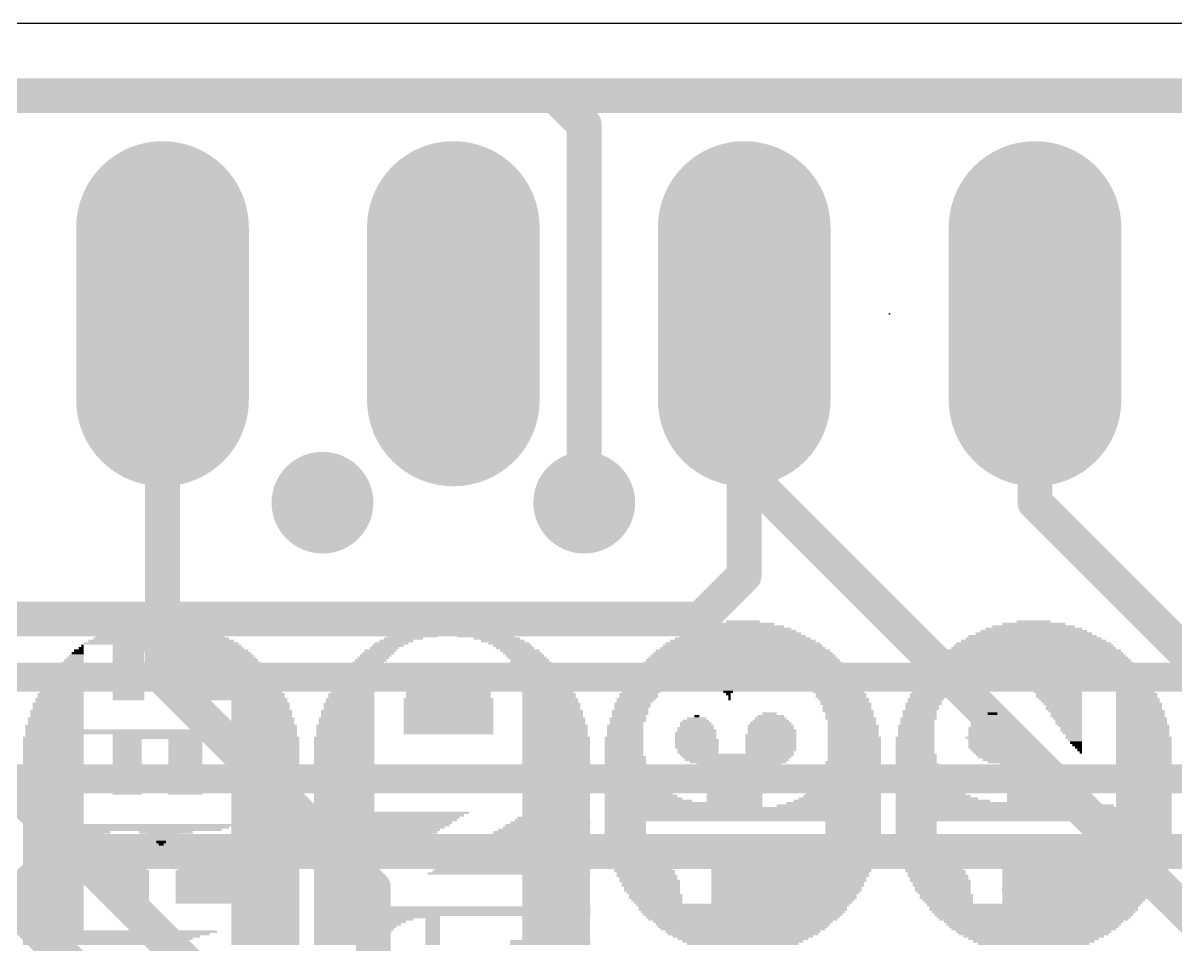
# Model space of a CAD drawing. Extents: x -3.4 to 68.6, y -0.2 to 53.3.
# Drawn here: x 22.66 to 32.73, y 45.28 to 53.34 of the extents above; entities that cross this region are included whole.
import ezdxf

# ---------------------------------------------------------------- set-up
doc = ezdxf.new("R2010")
doc.units = 0
for name, color, linetype in [('1', 12, 'CONTINUOUS'), ('16', 132, 'CONTINUOUS'), ('17', 110, 'CONTINUOUS'), ('18', 3, 'CONTINUOUS'), ('20', 53, 'CONTINUOUS'), ('200', 4, 'CONTINUOUS'), ('23', 53, 'CONTINUOUS'), ('51', 253, 'CONTINUOUS')]:
    doc.layers.add(name, color=color, linetype=linetype)

# ---------------------------------------------------------------- blocks, each defined once
blk = doc.blocks.new('RECT')
blk.add_solid([(-0.5, -0.5), (0.5, -0.5), (-0.5, 0.5), (0.5, 0.5)])
blk = doc.blocks.new('LONGP100')
at = {"const_width": 1}
blk.add_lwpolyline([(-0.5, 0), (0.5, 0)], dxfattribs=at)
at = {"const_width": 0.5}
for points in [[(-0.5, 0.25, 1), (-0.5, -0.25)], [(0.5, -0.25, 1), (0.5, 0.25)]]:
    blk.add_lwpolyline(points, format="xyb", dxfattribs=at)
blk = doc.blocks.new('ROUNDV')
at = {"const_width": 0.5}
blk.add_lwpolyline([(0, -0.25, 1), (0, 0.25, 1), (0, -0.25)], format="xyb", dxfattribs=at)

msp = doc.modelspace()

# ---------------------------------------------------------------- linework, layer by layer
at = {"layer": '1', "const_width": 0.3048}
for points in [[(0.635, 52.705), (67.945, 52.705)], [(27.305, 52.705), (17.78, 52.705)], [(27.559, 52.451), (27.305, 52.705)], [(27.559, 49.149), (27.559, 52.451)], [(23.876, 50.8), (23.876, 47.625)], [(28.956, 50.8), (28.956, 49.425)], [(31.496, 50.8), (31.496, 49.149)], [(23.495, 44.704), (18.796, 49.403)], [(28.956, 49.425), (32.915, 45.466)], [(34.544, 46.101), (31.496, 49.149)], [(21.336, 47.879), (24.13, 45.085)], [(23.876, 47.625), (25.7175, 45.7835)], [(25.7175, 45.7835), (25.7175, 44.45)]]:
    msp.add_lwpolyline(points, dxfattribs=at)
at = {"layer": '1', "const_width": 0.1524}
for points in [[(27.3589, 52.7589, 1), (27.2511, 52.6511)], [(27.305, 52.6288, 1), (27.305, 52.7812)], [(27.6352, 52.451, 1), (27.4828, 52.451)], [(27.5051, 52.3971, 1), (27.6129, 52.5049)], [(23.9522, 50.8, 1), (23.7998, 50.8)], [(29.0322, 50.8, 1), (28.8798, 50.8)], [(31.5722, 50.8, 1), (31.4198, 50.8)], [(29.0099, 49.4789, 1), (28.9021, 49.3711)], [(28.8798, 49.425, 1), (29.0322, 49.425)], [(31.5499, 49.2029, 1), (31.4421, 49.0951)], [(27.4828, 49.149, 1), (27.6352, 49.149)], [(31.4198, 49.149, 1), (31.5722, 49.149)], [(23.9299, 47.6789, 1), (23.8221, 47.5711)], [(23.7998, 47.625, 1), (23.9522, 47.625)], [(25.7937, 45.7835, 1), (25.6413, 45.7835)], [(25.6636, 45.7296, 1), (25.7714, 45.8374)]]:
    msp.add_lwpolyline(points, format="xyb", dxfattribs=at)
at = {"layer": '16'}
for points, const_width in [([(0.635, 52.705), (67.691, 52.705)], 0.3048), ([(28.956, 48.514), (28.956, 50.8)], 0.3048), ([(28.575, 48.133), (28.956, 48.514)], 0.3048), ([(19.939, 48.133), (28.575, 48.133)], 0.3048), ([(62.611, 47.625), (20.574, 47.625)], 0.254), ([(20.828, 46.736), (60.96, 46.736)], 0.254), ([(22.987, 46.101), (22.479, 45.593)], 0.3048), ([(59.944, 46.101), (22.987, 46.101)], 0.3048)]:
    msp.add_lwpolyline(points, dxfattribs=dict(at, const_width=const_width))
at = {"layer": '16', "const_width": 0.1524}
for points in [[(29.0322, 50.8, 1), (28.8798, 50.8)], [(29.0099, 48.4601, 1), (28.9021, 48.5679)], [(28.8798, 48.514, 1), (29.0322, 48.514)], [(28.5211, 48.1869, 1), (28.6289, 48.0791)], [(28.575, 48.0568, 1), (28.575, 48.2092)], [(22.987, 46.1772, 1), (22.987, 46.0248)], [(23.0409, 46.0471, 1), (22.9331, 46.1549)]]:
    msp.add_lwpolyline(points, format="xyb", dxfattribs=at)
at = {"layer": '20'}
msp.add_line((1, 53.34), (64.516, 53.34), dxfattribs=at)
at = {"layer": '23'}
msp.add_point((30.226, 50.8), dxfattribs=at)

# ---------------------------------------------------------------- block references
at = {"layer": '17', "xscale": 1.508, "yscale": 1.508, "rotation": 90}
for p in [(23.876, 50.8), (23.876, 50.8), (26.416, 50.8), (26.416, 50.8), (28.956, 50.8), (28.956, 50.8), (31.496, 50.8), (31.496, 50.8)]:
    msp.add_blockref('LONGP100', p, dxfattribs=at)
at = {"layer": '18', "xscale": 0.889, "yscale": 0.889}
for p in [(25.273, 49.149), (25.273, 49.149), (27.559, 49.149), (27.559, 49.149)]:
    msp.add_blockref('ROUNDV', p, dxfattribs=at)
at = {"layer": '200', "yscale": 0.0212}
for p, xscale in [((23.8645, 48.0252), 0.9313), ((23.8645, 48.0464), 0.8466), ((23.8645, 48.0676), 0.7196), ((23.8645, 48.0887), 0.5503), ((23.8645, 48.1099), 0.2963), ((26.4044, 48.0252), 0.9313), ((26.4044, 48.0464), 0.8466), ((26.4044, 48.0676), 0.7196), ((26.4044, 48.0887), 0.5503), ((26.4044, 48.1099), 0.2963), ((28.9443, 48.0252), 0.9313), ((28.9443, 48.0464), 0.8466), ((28.9443, 48.0676), 0.7196), ((28.9443, 48.0887), 0.5503), ((28.9443, 48.1099), 0.2963), ((31.4842, 48.0252), 0.9313), ((31.4842, 48.0464), 0.8466), ((31.4842, 48.0676), 0.7196), ((31.4842, 48.0887), 0.5503), ((31.4842, 48.1099), 0.2963), ((23.8645, 47.9194), 1.3546), ((23.8645, 47.9406), 1.27), ((23.8645, 47.9617), 1.1853), ((23.8539, 47.9829), 1.1218), ((23.8645, 48.0041), 1.016), ((25.8752, 47.9194), 0.2963), ((25.9175, 47.9406), 0.2963), ((25.981, 47.9617), 0.3387), ((26.0551, 47.9829), 0.4445), ((26.4044, 48.0041), 1.016), ((26.7007, 47.9829), 0.508), ((26.7959, 47.9617), 0.4022), ((26.8488, 47.9406), 0.381), ((26.9018, 47.9194), 0.3598), ((28.9443, 47.9194), 1.3546), ((28.9443, 47.9406), 1.2699), ((28.9443, 47.9617), 1.1853), ((28.9443, 47.9829), 1.1006), ((28.9443, 48.0041), 1.016), ((31.4842, 47.9194), 1.3546), ((31.4842, 47.9406), 1.27), ((31.4842, 47.9617), 1.1853), ((31.4736, 47.9829), 1.1218), ((31.4842, 48.0041), 1.016), ((23.1342, 47.8348), 0.1058), ((23.1448, 47.8559), 0.0847), ((23.166, 47.8771), 0.0423), ((23.1766, 47.8983), 0.0212), ((24.002, 47.8983), 1.1218), ((24.0126, 47.8771), 1.143), ((23.5787, 47.8348), 0.2752), ((24.0338, 47.8559), 1.1853), ((24.2984, 47.8348), 0.6985), ((25.7588, 47.8348), 0.2752), ((25.78, 47.8559), 0.2752), ((25.8117, 47.8771), 0.254), ((25.8435, 47.8983), 0.2752), ((26.9335, 47.8983), 0.3387), ((26.9547, 47.8771), 0.3387), ((26.997, 47.8559), 0.3387), ((27.0182, 47.8348), 0.3387), ((28.9443, 47.8348), 1.5663), ((28.9443, 47.8559), 1.5239), ((28.9443, 47.8771), 1.4393), ((28.9443, 47.8983), 1.3969), ((31.4842, 47.8348), 1.5663), ((31.4842, 47.8559), 1.5239), ((31.4842, 47.8771), 1.4393), ((31.4842, 47.8983), 1.3969), ((23.0813, 47.7289), 0.2117), ((23.0919, 47.7501), 0.1905), ((23.1025, 47.7713), 0.1693), ((23.1131, 47.7924), 0.1482), ((23.1237, 47.8136), 0.127), ((23.5787, 47.8136), 0.2752), ((23.5787, 47.7924), 0.2752), ((23.5787, 47.7713), 0.2752), ((23.5787, 47.7501), 0.2752), ((23.5787, 47.7289), 0.2752), ((24.3089, 47.8136), 0.7196), ((24.3195, 47.7924), 0.7408), ((24.3301, 47.7713), 0.762), ((24.3407, 47.7501), 0.7831), ((24.3513, 47.7289), 0.8043), ((25.6636, 47.7289), 0.2963), ((25.6741, 47.7501), 0.2752), ((25.6953, 47.7713), 0.2752), ((25.7165, 47.7924), 0.2752), ((25.7376, 47.8136), 0.2752), ((27.0393, 47.8136), 0.3387), ((27.0605, 47.7924), 0.3387), ((27.0817, 47.7713), 0.3387), ((27.0922, 47.7501), 0.3598), ((27.1134, 47.7289), 0.3598), ((28.9443, 47.7289), 1.7779), ((28.9443, 47.7501), 1.7356), ((28.9443, 47.7713), 1.6933), ((28.9443, 47.7924), 1.6509), ((28.9443, 47.8136), 1.6086), ((31.4842, 47.7289), 1.7779), ((31.4842, 47.7501), 1.7356), ((31.4842, 47.7713), 1.6933), ((31.4842, 47.7924), 1.6509), ((31.4842, 47.8136), 1.6086), ((23.039, 47.6443), 0.2963), ((23.039, 47.6231), 0.2963), ((23.0496, 47.6654), 0.2752), ((23.0602, 47.6866), 0.254), ((23.0707, 47.7078), 0.2328), ((23.5787, 47.7078), 0.2752), ((23.5787, 47.6866), 0.2752), ((23.5787, 47.6654), 0.2752), ((23.5787, 47.6443), 0.2752), ((23.5787, 47.6231), 0.2752), ((24.3619, 47.7078), 0.8255), ((24.3724, 47.6866), 0.8466), ((24.383, 47.6654), 0.8678), ((24.3936, 47.6443), 0.889), ((24.3936, 47.6231), 0.889), ((25.6001, 47.6443), 0.3387), ((25.5895, 47.6231), 0.3175), ((25.6106, 47.6654), 0.3175), ((25.6318, 47.6866), 0.3175), ((25.6424, 47.7078), 0.2963), ((26.3726, 47.6231), 0.4868), ((26.3832, 47.6443), 0.4233), ((26.3832, 47.6654), 0.2963), ((27.1346, 47.7078), 0.3598), ((27.1452, 47.6866), 0.381), ((27.1663, 47.6654), 0.381), ((27.1769, 47.6443), 0.4022), ((27.1875, 47.6231), 0.381), ((28.5104, 47.6443), 1.0795), ((28.4786, 47.6231), 1.016), ((28.9443, 47.6654), 1.9049), ((28.9443, 47.6866), 1.8626), ((28.9443, 47.7078), 1.8203), ((29.6216, 47.6443), 0.5926), ((29.6533, 47.6231), 0.5291), ((30.7963, 47.6443), 0.5715), ((30.7328, 47.6231), 0.4445), ((31.4842, 47.6654), 1.9049), ((31.4842, 47.6866), 1.8626), ((31.4842, 47.7078), 1.8203), ((31.5159, 47.6443), 0.7831), ((31.59, 47.6231), 0.635), ((32.3308, 47.6443), 0.254), ((32.3308, 47.6231), 0.254), ((22.9967, 47.5173), 0.381), ((23.0072, 47.5384), 0.3598), ((23.0178, 47.5808), 0.3387), ((23.0178, 47.5596), 0.3387), ((23.0284, 47.6019), 0.3175), ((23.5787, 47.6019), 0.2752), ((23.5787, 47.5808), 0.2752), ((23.5787, 47.5596), 0.2752), ((23.5787, 47.5384), 0.2752), ((23.5787, 47.5173), 0.2752), ((24.4042, 47.6019), 0.9101), ((24.4148, 47.5808), 0.9313), ((24.4148, 47.5596), 0.9313), ((24.4254, 47.5384), 0.9525), ((24.4359, 47.5173), 0.9736), ((25.5366, 47.5173), 0.381), ((25.5471, 47.5384), 0.3598), ((25.5577, 47.5596), 0.3387), ((25.5683, 47.5808), 0.3598), ((25.5789, 47.6019), 0.3387), ((26.3726, 47.5173), 0.6985), ((26.3726, 47.5596), 0.6561), ((26.3832, 47.5384), 0.6773), ((26.3726, 47.5808), 0.6138), ((26.3726, 47.6019), 0.5715), ((27.1981, 47.6019), 0.4022), ((27.2087, 47.5808), 0.4233), ((27.2087, 47.5596), 0.4233), ((27.2298, 47.5384), 0.4233), ((27.2404, 47.5173), 0.4445), ((28.0765, 47.5173), 0.381), ((28.0976, 47.5384), 0.381), ((28.1505, 47.5808), 0.4445), ((28.1188, 47.5596), 0.381), ((28.2035, 47.6019), 0.508), ((28.7643, 47.6019), 0.4021), ((28.7855, 47.5808), 0.2752), ((28.8067, 47.5596), 0.1905), ((28.8067, 47.5384), 0.1482), ((28.8173, 47.5173), 0.127), ((29.6851, 47.6019), 0.508), ((29.7062, 47.5808), 0.508), ((29.7274, 47.5596), 0.4657), ((29.7486, 47.5384), 0.4657), ((29.7697, 47.5173), 0.4657), ((30.5952, 47.5173), 0.3387), ((30.6164, 47.5384), 0.3387), ((30.6587, 47.5808), 0.381), ((30.6481, 47.5596), 0.3598), ((30.6904, 47.6019), 0.4022), ((31.6217, 47.6019), 0.5715), ((31.6323, 47.5808), 0.5503), ((31.6535, 47.5596), 0.508), ((31.6641, 47.5384), 0.4868), ((31.6852, 47.5173), 0.4445), ((32.3625, 47.5384), 0.3175), ((32.3731, 47.5173), 0.3387), ((32.3414, 47.6019), 0.2752), ((32.352, 47.5808), 0.2963), ((32.352, 47.5596), 0.2963), ((22.9755, 47.4326), 0.4233), ((22.9861, 47.4749), 0.4022), ((22.9861, 47.4538), 0.4022), ((22.9967, 47.4961), 0.381), ((23.5787, 47.4961), 0.2752), ((23.5787, 47.4749), 0.2752), ((23.5787, 47.4538), 0.2752), ((23.5787, 47.4326), 0.2752), ((24.4359, 47.4961), 0.9736), ((24.4465, 47.4749), 0.9948), ((24.4465, 47.4538), 0.9948), ((24.4571, 47.4326), 1.016), ((25.5154, 47.4326), 0.4233), ((25.526, 47.4749), 0.4022), ((25.526, 47.4538), 0.4022), ((25.5366, 47.4961), 0.381), ((26.3726, 47.4326), 0.7831), ((26.3726, 47.4961), 0.7408), ((26.3726, 47.4749), 0.7408), ((26.3726, 47.4538), 0.7408), ((27.2404, 47.4961), 0.4445), ((27.251, 47.4749), 0.4656), ((27.251, 47.4538), 0.4656), ((27.2616, 47.4326), 0.4868), ((28.013, 47.4326), 0.3387), ((28.0341, 47.4749), 0.3387), ((28.0341, 47.4538), 0.3387), ((28.0553, 47.4961), 0.3387), ((28.8173, 47.4961), 0.0847), ((28.8173, 47.4749), 0.0423), ((28.8278, 47.4538), 0.0212), ((28.8278, 47.4326), 0.0212), ((29.7803, 47.4961), 0.4445), ((29.8015, 47.4749), 0.4445), ((29.8015, 47.4538), 0.4445), ((29.8226, 47.4326), 0.4445), ((30.5423, 47.4326), 0.3175), ((30.5634, 47.4749), 0.3175), ((30.5634, 47.4538), 0.3175), ((30.5846, 47.4961), 0.3175), ((31.6958, 47.4961), 0.4233), ((31.7064, 47.4749), 0.4021), ((31.7064, 47.4538), 0.4021), ((31.717, 47.4326), 0.381), ((32.3731, 47.4961), 0.3387), ((32.3837, 47.4749), 0.3598), ((32.3837, 47.4538), 0.3598), ((32.3943, 47.4326), 0.381), ((22.9543, 47.3268), 0.4656), ((22.9649, 47.3903), 0.4445), ((22.9649, 47.3691), 0.4445), ((22.9649, 47.3479), 0.4445), ((22.9755, 47.4114), 0.4233), ((24.7428, 47.3268), 0.5291), ((24.7217, 47.4114), 0.4868), ((24.7323, 47.3903), 0.508), ((24.7323, 47.3691), 0.508), ((24.7323, 47.3479), 0.508), ((25.4942, 47.3268), 0.4657), ((25.5048, 47.3903), 0.4445), ((25.5048, 47.3691), 0.4445), ((25.5048, 47.3479), 0.4445), ((25.5154, 47.4114), 0.4233), ((26.3726, 47.4114), 0.7831), ((26.3726, 47.3903), 0.7831), ((26.3726, 47.3691), 0.7831), ((26.3726, 47.3479), 0.7831), ((26.3726, 47.3268), 0.7831), ((27.2827, 47.3268), 0.5291), ((27.2616, 47.4114), 0.4868), ((27.2722, 47.3903), 0.508), ((27.2722, 47.3691), 0.508), ((27.2722, 47.3479), 0.508), ((27.96, 47.3268), 0.3175), ((27.9812, 47.3903), 0.3175), ((27.9812, 47.3691), 0.3175), ((27.9706, 47.3479), 0.2963), ((28.0024, 47.4114), 0.3175), ((29.8332, 47.4114), 0.4233), ((29.8438, 47.3903), 0.4445), ((29.8544, 47.3691), 0.4233), ((29.8544, 47.3479), 0.4233), ((29.865, 47.3268), 0.4445), ((30.4894, 47.3268), 0.2963), ((30.5211, 47.3903), 0.3175), ((30.5105, 47.3691), 0.2963), ((30.5105, 47.3479), 0.2963), ((30.5317, 47.4114), 0.2963), ((31.7276, 47.4114), 0.3598), ((31.7381, 47.3903), 0.3387), ((31.7487, 47.3691), 0.3175), ((31.7487, 47.3479), 0.3175), ((31.7593, 47.3268), 0.2963), ((32.3943, 47.4114), 0.381), ((32.4049, 47.3903), 0.4022), ((32.4049, 47.3691), 0.4022), ((32.4049, 47.3479), 0.4022), ((32.4155, 47.3268), 0.4233), ((22.9437, 47.2633), 0.4868), ((22.9437, 47.2421), 0.4868), ((22.9437, 47.2209), 0.4868), ((22.9543, 47.3056), 0.4656), ((22.9543, 47.2844), 0.4656), ((24.7428, 47.3056), 0.5291), ((24.7428, 47.2844), 0.5291), ((24.7534, 47.2633), 0.5503), ((24.7534, 47.2421), 0.5503), ((24.7534, 47.2209), 0.5503), ((25.4836, 47.2633), 0.4868), ((25.4836, 47.2421), 0.4868), ((25.4836, 47.2209), 0.4868), ((25.4942, 47.3056), 0.4657), ((25.4942, 47.2844), 0.4657), ((26.3726, 47.3056), 0.7831), ((26.3726, 47.2844), 0.7831), ((26.3726, 47.2633), 0.7831), ((26.3726, 47.2421), 0.7831), ((26.3726, 47.2209), 0.7831), ((27.2827, 47.3056), 0.5291), ((27.2827, 47.2844), 0.5291), ((27.2933, 47.2633), 0.5503), ((27.2933, 47.2421), 0.5503), ((27.2933, 47.2209), 0.5503), ((27.9389, 47.2633), 0.3175), ((27.9389, 47.2421), 0.3175), ((27.9283, 47.2209), 0.2963), ((27.96, 47.3056), 0.3175), ((27.9495, 47.2844), 0.2963), ((28.5315, 47.2209), 0.2752), ((28.5315, 47.2421), 0.2328), ((28.5421, 47.2633), 0.1693), ((28.5421, 47.2844), 0.0423), ((29.1877, 47.2209), 0.3598), ((29.1877, 47.2421), 0.3175), ((29.1877, 47.2633), 0.2752), ((29.1877, 47.2844), 0.2328), ((29.1771, 47.3056), 0.127), ((29.8756, 47.3056), 0.4233), ((29.8756, 47.2844), 0.4233), ((29.8861, 47.2633), 0.4445), ((29.8967, 47.2421), 0.4233), ((29.8967, 47.2209), 0.4233), ((30.4788, 47.2633), 0.3175), ((30.4682, 47.2421), 0.2963), ((30.4682, 47.2209), 0.2963), ((30.4894, 47.3056), 0.2963), ((30.4894, 47.2844), 0.2963), ((31.1243, 47.2209), 0.381), ((31.1243, 47.2421), 0.3387), ((31.1243, 47.2633), 0.2963), ((31.1243, 47.2844), 0.2117), ((31.1243, 47.3056), 0.0847), ((31.7699, 47.3056), 0.2752), ((31.7699, 47.2844), 0.2752), ((31.7805, 47.2633), 0.254), ((31.7911, 47.2421), 0.2328), ((31.7911, 47.2209), 0.2328), ((32.426, 47.2633), 0.4445), ((32.426, 47.2421), 0.4445), ((32.426, 47.2209), 0.4445), ((32.4155, 47.3056), 0.4233), ((32.4155, 47.2844), 0.4233), ((23.4517, 47.1363), 1.5451), ((22.9332, 47.1998), 0.508), ((22.9332, 47.1786), 0.508), ((23.8645, 47.1574), 2.3706), ((22.9332, 47.1151), 0.508), ((23.8327, 47.1151), 0.7831), ((24.764, 47.1998), 0.5715), ((24.764, 47.1786), 0.5715), ((24.764, 47.1363), 0.5715), ((24.764, 47.1151), 0.5715), ((25.4731, 47.1998), 0.508), ((25.4731, 47.1786), 0.508), ((25.4731, 47.1574), 0.508), ((25.4731, 47.1363), 0.508), ((25.4731, 47.1151), 0.508), ((26.3726, 47.1998), 0.7831), ((26.3726, 47.1786), 0.7831), ((26.3726, 47.1574), 0.7831), ((26.3726, 47.1363), 0.7831), ((27.3039, 47.1998), 0.5715), ((27.3039, 47.1786), 0.5715), ((27.3039, 47.1574), 0.5715), ((27.3039, 47.1363), 0.5715), ((27.3039, 47.1151), 0.5715), ((27.9177, 47.1998), 0.3175), ((27.9177, 47.1786), 0.3175), ((27.9177, 47.1574), 0.3175), ((27.9177, 47.1363), 0.3175), ((27.9177, 47.1151), 0.3175), ((28.5315, 47.1363), 0.3598), ((28.5315, 47.1151), 0.3598), ((28.5315, 47.1786), 0.3175), ((28.5421, 47.1574), 0.3387), ((28.5421, 47.1998), 0.2963), ((29.1877, 47.1151), 0.4445), ((29.1877, 47.1998), 0.4022), ((29.1877, 47.1786), 0.4022), ((29.1983, 47.1574), 0.4233), ((29.1983, 47.1363), 0.4233), ((29.9073, 47.1998), 0.4445), ((29.9073, 47.1786), 0.4445), ((29.9073, 47.1574), 0.4445), ((29.9073, 47.1363), 0.4445), ((29.9073, 47.1151), 0.4445), ((30.4576, 47.1998), 0.3175), ((30.4576, 47.1786), 0.3175), ((30.4576, 47.1574), 0.3175), ((30.4576, 47.1363), 0.3175), ((30.4576, 47.1151), 0.3175), ((31.1349, 47.1786), 0.4445), ((31.1455, 47.1574), 0.4656), ((31.1561, 47.1363), 0.4868), ((31.1561, 47.1151), 0.4868), ((31.1349, 47.1998), 0.4021), ((31.8016, 47.1998), 0.2117), ((31.8122, 47.1786), 0.1905), ((31.8122, 47.1574), 0.1905), ((31.8228, 47.1363), 0.1693), ((31.8334, 47.1151), 0.1482), ((32.4366, 47.1998), 0.4656), ((32.4366, 47.1786), 0.4656), ((32.4366, 47.1574), 0.4656), ((32.4366, 47.1363), 0.4656), ((32.4366, 47.1151), 0.4656), ((22.9226, 47.0939), 0.5291), ((22.9226, 47.0728), 0.5291), ((22.9226, 47.0516), 0.5291), ((22.9226, 47.0305), 0.5291), ((23.5681, 47.0728), 0.254), ((23.5681, 47.0516), 0.254), ((23.5681, 47.0305), 0.254), ((23.8327, 47.0939), 0.7831), ((24.0761, 47.0728), 0.2963), ((24.0761, 47.0516), 0.2963), ((24.0761, 47.0305), 0.2963), ((24.7746, 47.0939), 0.5926), ((24.7746, 47.0728), 0.5926), ((24.7746, 47.0516), 0.5926), ((24.7746, 47.0305), 0.5926), ((25.4625, 47.0939), 0.5291), ((25.4625, 47.0728), 0.5291), ((25.4625, 47.0516), 0.5291), ((25.4625, 47.0305), 0.5291), ((27.3145, 47.0939), 0.5926), ((27.3145, 47.0728), 0.5926), ((27.3145, 47.0516), 0.5926), ((27.3145, 47.0305), 0.5926), ((27.9071, 47.0939), 0.3387), ((27.9071, 47.0728), 0.3387), ((27.9071, 47.0516), 0.3387), ((27.9071, 47.0305), 0.3387), ((28.5315, 47.0939), 0.3598), ((28.5421, 47.0728), 0.381), ((28.5421, 47.0516), 0.381), ((28.5421, 47.0305), 0.381), ((29.1877, 47.0939), 0.4445), ((29.1877, 47.0728), 0.4445), ((29.1877, 47.0516), 0.4445), ((29.1877, 47.0305), 0.4445), ((29.9179, 47.0939), 0.4656), ((29.9179, 47.0728), 0.4656), ((29.9179, 47.0516), 0.4656), ((29.9179, 47.0305), 0.4656), ((30.447, 47.0939), 0.3387), ((30.447, 47.0728), 0.3387), ((30.447, 47.0516), 0.3387), ((30.447, 47.0305), 0.3387), ((31.1561, 47.0939), 0.5291), ((31.1878, 47.0305), 0.5503), ((31.1773, 47.0728), 0.5291), ((31.1773, 47.0516), 0.5291), ((31.8334, 47.0939), 0.1482), ((31.844, 47.0728), 0.127), ((31.8546, 47.0516), 0.1058), ((31.8651, 47.0305), 0.0847), ((32.4472, 47.0939), 0.4868), ((32.4472, 47.0728), 0.4868), ((32.4472, 47.0516), 0.4868), ((32.4472, 47.0305), 0.4868), ((22.9226, 47.0093), 0.5291), ((22.9226, 46.9881), 0.5291), ((22.9226, 46.967), 0.5291), ((22.9226, 46.9458), 0.5291), ((22.9226, 46.9246), 0.5291), ((23.5681, 47.0093), 0.254), ((23.5681, 46.9881), 0.254), ((23.5681, 46.967), 0.254), ((23.5681, 46.9458), 0.254), ((23.5681, 46.9246), 0.254), ((24.0761, 47.0093), 0.2963), ((24.0761, 46.9881), 0.2963), ((24.0761, 46.967), 0.2963), ((24.0761, 46.9458), 0.2963), ((24.0761, 46.9246), 0.2963), ((24.7746, 47.0093), 0.5926), ((24.7746, 46.9881), 0.5926), ((24.7746, 46.967), 0.5926), ((24.7746, 46.9458), 0.5926), ((24.7746, 46.9246), 0.5926), ((25.4625, 47.0093), 0.5291), ((25.4625, 46.9881), 0.5291), ((25.4625, 46.967), 0.5291), ((25.4625, 46.9458), 0.5291), ((25.4625, 46.9246), 0.5291), ((27.3145, 47.0093), 0.5926), ((27.3145, 46.9881), 0.5926), ((27.3145, 46.967), 0.5926), ((27.3145, 46.9458), 0.5926), ((27.3145, 46.9246), 0.5926), ((27.9071, 47.0093), 0.3387), ((27.9071, 46.9881), 0.3387), ((27.9071, 46.967), 0.3387), ((27.9071, 46.9458), 0.3387), ((27.9177, 46.9246), 0.3598), ((28.5421, 47.0093), 0.381), ((28.5527, 46.9881), 0.3598), ((28.5527, 46.967), 0.3598), ((28.8913, 46.9458), 0.9948), ((28.8913, 46.9246), 0.9525), ((29.1877, 47.0093), 0.4445), ((29.1877, 46.9881), 0.4445), ((29.1771, 46.967), 0.4233), ((29.9179, 47.0093), 0.4656), ((29.9179, 46.9881), 0.4656), ((29.9179, 46.967), 0.4656), ((29.9179, 46.9458), 0.4656), ((29.9179, 46.9246), 0.4656), ((30.447, 47.0093), 0.3387), ((30.447, 46.9881), 0.3387), ((30.447, 46.967), 0.3387), ((30.4576, 46.9458), 0.3598), ((30.4576, 46.9246), 0.3598), ((31.1984, 47.0093), 0.5715), ((31.209, 46.9881), 0.5503), ((31.2302, 46.967), 0.5503), ((31.2513, 46.9458), 0.5503), ((31.2725, 46.9246), 0.5503), ((31.8757, 47.0093), 0.0635), ((31.8863, 46.9881), 0.0423), ((31.8969, 46.967), 0.0212), ((32.4472, 47.0093), 0.4868), ((32.4472, 46.9881), 0.4868), ((32.4472, 46.967), 0.4868), ((32.4472, 46.9458), 0.4868), ((32.4472, 46.9246), 0.4868), ((22.9226, 46.9035), 0.5291), ((22.9226, 46.8823), 0.5291), ((22.9226, 46.8611), 0.5291), ((22.9226, 46.84), 0.5291), ((22.9226, 46.8188), 0.5291), ((23.5681, 46.9035), 0.254), ((23.5681, 46.8823), 0.254), ((23.5681, 46.8611), 0.254), ((23.5681, 46.84), 0.254), ((23.5681, 46.8188), 0.254), ((24.0761, 46.9035), 0.2963), ((24.0761, 46.8823), 0.2963), ((24.0761, 46.8611), 0.2963), ((24.0761, 46.84), 0.2963), ((24.0761, 46.8188), 0.2963), ((24.7746, 46.9035), 0.5926), ((24.7746, 46.8823), 0.5926), ((24.7746, 46.8611), 0.5926), ((24.7746, 46.84), 0.5926), ((24.7746, 46.8188), 0.5926), ((25.4625, 46.9035), 0.5291), ((25.4625, 46.8823), 0.5291), ((25.4625, 46.8611), 0.5291), ((25.4625, 46.84), 0.5291), ((26.4044, 46.8188), 2.4129), ((27.3145, 46.9035), 0.5926), ((27.3145, 46.8823), 0.5926), ((27.3145, 46.8611), 0.5926), ((27.3145, 46.84), 0.5926), ((27.9177, 46.9035), 0.3598), ((27.9177, 46.8823), 0.3598), ((27.9177, 46.8611), 0.3598), ((27.9283, 46.84), 0.381), ((27.9283, 46.8188), 0.381), ((28.8913, 46.9035), 0.9101), ((28.9019, 46.8823), 0.8466), ((28.9125, 46.8611), 0.7408), ((28.9337, 46.84), 0.6138), ((28.8913, 46.8188), 0.5291), ((29.8967, 46.8188), 0.508), ((29.9073, 46.8823), 0.4868), ((29.9073, 46.8611), 0.4868), ((29.9073, 46.84), 0.4868), ((29.9179, 46.9035), 0.4656), ((30.4576, 46.9035), 0.3598), ((30.4576, 46.8823), 0.3598), ((30.4682, 46.8611), 0.381), ((30.4682, 46.84), 0.381), ((30.4788, 46.8188), 0.4022), ((31.2937, 46.9035), 0.508), ((31.3254, 46.8823), 0.4868), ((31.3889, 46.8611), 0.4022), ((31.4207, 46.84), 0.3387), ((31.4312, 46.8188), 0.3598), ((32.4472, 46.9035), 0.4868), ((32.4472, 46.8823), 0.4868), ((32.4472, 46.8611), 0.4868), ((32.4472, 46.84), 0.4868), ((32.4472, 46.8188), 0.4868), ((22.9226, 46.7976), 0.5291), ((22.9226, 46.7765), 0.5291), ((22.9226, 46.7553), 0.5291), ((22.9226, 46.7341), 0.5291), ((22.9226, 46.713), 0.5291), ((23.5681, 46.7976), 0.254), ((23.5681, 46.7765), 0.254), ((23.5681, 46.7553), 0.254), ((23.5681, 46.7341), 0.254), ((23.5681, 46.713), 0.254), ((24.0761, 46.7976), 0.2963), ((24.0761, 46.7765), 0.2963), ((24.0761, 46.7553), 0.2963), ((24.0761, 46.7341), 0.2963), ((24.0761, 46.713), 0.2963), ((24.7746, 46.7976), 0.5926), ((24.7746, 46.7765), 0.5926), ((24.7746, 46.7553), 0.5926), ((24.7746, 46.7341), 0.5926), ((24.7746, 46.713), 0.5926), ((26.4044, 46.7976), 2.4129), ((26.4044, 46.7765), 2.4129), ((26.4044, 46.7553), 2.4129), ((26.4044, 46.7341), 2.4129), ((25.4625, 46.713), 0.5291), ((27.3145, 46.713), 0.5926), ((27.9389, 46.7976), 0.4022), ((27.9389, 46.7765), 0.4022), ((27.9495, 46.7553), 0.4233), ((27.9601, 46.7341), 0.4445), ((27.9601, 46.713), 0.4445), ((28.8702, 46.7976), 0.4868), ((28.8702, 46.7765), 0.4868), ((28.8702, 46.7553), 0.4868), ((28.8702, 46.7341), 0.4868), ((28.8702, 46.713), 0.4868), ((29.8756, 46.7341), 0.5503), ((29.8756, 46.713), 0.5503), ((29.8861, 46.7765), 0.5291), ((29.8861, 46.7553), 0.5291), ((29.8967, 46.7976), 0.508), ((30.4788, 46.7976), 0.4022), ((30.4999, 46.7553), 0.4445), ((30.4999, 46.7341), 0.4445), ((30.5105, 46.713), 0.4656), ((30.4894, 46.7765), 0.4233), ((31.4418, 46.7976), 0.381), ((31.4524, 46.7765), 0.4022), ((31.4524, 46.7553), 0.4022), ((31.463, 46.7341), 0.4233), ((31.4736, 46.713), 0.4445), ((32.4472, 46.7976), 0.4868), ((32.4472, 46.7765), 0.4868), ((32.4472, 46.7553), 0.4868), ((32.4472, 46.7341), 0.4868), ((32.4472, 46.713), 0.4868), ((22.9226, 46.6918), 0.5291), ((22.9226, 46.6706), 0.5291), ((22.9226, 46.6495), 0.5291), ((22.9226, 46.6283), 0.5291), ((23.5681, 46.6918), 0.254), ((23.5681, 46.6706), 0.254), ((23.5681, 46.6495), 0.254), ((23.5681, 46.6283), 0.254), ((24.0761, 46.6918), 0.2963), ((24.0761, 46.6706), 0.2963), ((24.0761, 46.6495), 0.2963), ((24.0761, 46.6283), 0.2963), ((24.7746, 46.6918), 0.5926), ((24.7746, 46.6706), 0.5926), ((24.7746, 46.6495), 0.5926), ((24.7746, 46.6283), 0.5926), ((25.4625, 46.6918), 0.5291), ((25.4625, 46.6706), 0.5291), ((25.4625, 46.6495), 0.5291), ((25.4625, 46.6283), 0.5291), ((27.3145, 46.6918), 0.5926), ((27.3145, 46.6706), 0.5926), ((27.3145, 46.6495), 0.5926), ((27.3145, 46.6283), 0.5926), ((27.9706, 46.6918), 0.4656), ((27.9812, 46.6706), 0.4868), ((28.0024, 46.6495), 0.5291), ((28.013, 46.6283), 0.5503), ((28.8702, 46.6918), 0.4868), ((28.8702, 46.6706), 0.4868), ((28.8702, 46.6495), 0.4868), ((28.8702, 46.6283), 0.4868), ((29.8332, 46.6283), 0.635), ((29.8438, 46.6495), 0.6138), ((29.8544, 46.6706), 0.5926), ((29.865, 46.6918), 0.5715), ((30.5211, 46.6918), 0.4868), ((30.5317, 46.6706), 0.508), ((30.5634, 46.6283), 0.5715), ((30.5529, 46.6495), 0.5503), ((31.4947, 46.6706), 0.4868), ((31.5053, 46.6495), 0.508), ((31.5265, 46.6283), 0.5503), ((31.4842, 46.6918), 0.4657), ((32.4472, 46.6918), 0.4868), ((32.4472, 46.6706), 0.4868), ((32.4472, 46.6495), 0.4868), ((32.4472, 46.6283), 0.4868), ((22.9226, 46.6071), 0.5291), ((22.9226, 46.586), 0.5291), ((22.9226, 46.5648), 0.5291), ((22.9226, 46.5436), 0.5291), ((22.9226, 46.5225), 0.5291), ((23.5681, 46.6071), 0.254), ((24.0761, 46.6071), 0.2963), ((24.7746, 46.6071), 0.5926), ((24.7746, 46.586), 0.5926), ((24.7746, 46.5648), 0.5926), ((24.7746, 46.5436), 0.5926), ((24.7746, 46.5225), 0.5926), ((25.4625, 46.6071), 0.5291), ((25.4625, 46.586), 0.5291), ((25.4625, 46.5648), 0.5291), ((25.4625, 46.5436), 0.5291), ((25.4625, 46.5225), 0.5291), ((27.3145, 46.6071), 0.5926), ((27.3145, 46.586), 0.5926), ((27.3145, 46.5648), 0.5926), ((27.3145, 46.5436), 0.5926), ((27.3145, 46.5225), 0.5926), ((28.0341, 46.6071), 0.5926), ((28.0553, 46.586), 0.635), ((28.0765, 46.5648), 0.6773), ((28.1188, 46.5436), 0.762), ((28.4257, 46.5225), 1.3758), ((28.8702, 46.6071), 0.4868), ((28.8702, 46.586), 0.4868), ((28.8702, 46.5648), 0.4868), ((28.8702, 46.5436), 0.4868), ((29.738, 46.5225), 0.8255), ((29.7697, 46.5436), 0.762), ((29.7909, 46.5648), 0.7196), ((29.8121, 46.586), 0.6773), ((29.8226, 46.6071), 0.6561), ((30.5846, 46.6071), 0.6138), ((30.6058, 46.586), 0.6561), ((30.6375, 46.5648), 0.7196), ((30.6904, 46.5436), 0.8255), ((31.1455, 46.5225), 1.7356), ((31.5371, 46.6071), 0.5715), ((31.5688, 46.5648), 0.635), ((31.6006, 46.5436), 0.6985), ((31.5477, 46.586), 0.5926), ((32.4472, 46.6071), 0.4868), ((32.4472, 46.586), 0.4868), ((32.4472, 46.5648), 0.4868), ((32.4472, 46.5436), 0.4868), ((32.4472, 46.5225), 0.4868), ((22.9226, 46.5013), 0.5291), ((22.9226, 46.4801), 0.5291), ((22.9226, 46.459), 0.5291), ((22.9226, 46.4378), 0.5291), ((22.9226, 46.4166), 0.5291), ((24.7746, 46.5013), 0.5926), ((24.7746, 46.4801), 0.5926), ((24.7746, 46.459), 0.5926), ((24.7746, 46.4378), 0.5926), ((24.7746, 46.4166), 0.5926), ((25.4625, 46.5013), 0.5291), ((25.4625, 46.4801), 0.5291), ((25.4625, 46.459), 0.5291), ((25.8752, 46.4378), 1.3546), ((25.8541, 46.4166), 1.3123), ((27.3145, 46.5013), 0.5926), ((27.3145, 46.4801), 0.5926), ((27.3145, 46.459), 0.5926), ((27.3145, 46.4378), 0.5926), ((27.3145, 46.4166), 0.5926), ((28.4257, 46.5013), 1.3758), ((28.9443, 46.4801), 2.4129), ((28.9443, 46.459), 2.4129), ((28.9443, 46.4378), 2.4129), ((28.9443, 46.4166), 2.4129), ((29.6956, 46.5013), 0.9101), ((31.2302, 46.5013), 1.9049), ((31.4842, 46.4801), 2.4129), ((31.4842, 46.459), 2.4129), ((31.4842, 46.4378), 2.4129), ((31.4842, 46.4166), 2.4129), ((32.4472, 46.5013), 0.4868), ((22.9226, 46.3955), 0.5291), ((22.9226, 46.3743), 0.5291), ((22.9226, 46.3531), 0.5291), ((23.8645, 46.332), 2.4129), ((23.5576, 46.3108), 1.7991), ((24.7746, 46.3955), 0.5926), ((24.7746, 46.3743), 0.5926), ((24.7746, 46.3531), 0.5926), ((24.7746, 46.3108), 0.5926), ((25.8329, 46.3955), 1.27), ((25.8223, 46.3743), 1.2488), ((25.8011, 46.3531), 1.2065), ((25.7694, 46.3108), 1.143), ((25.7906, 46.332), 1.1853), ((27.2298, 46.3108), 0.762), ((27.2404, 46.332), 0.7408), ((27.2616, 46.3531), 0.6985), ((27.2827, 46.3743), 0.6561), ((27.2933, 46.3955), 0.635), ((28.9443, 46.3955), 2.4129), ((28.9443, 46.3743), 2.4129), ((27.9177, 46.3531), 0.3598), ((27.9177, 46.332), 0.3598), ((27.9177, 46.3108), 0.3598), ((29.9073, 46.3531), 0.4868), ((29.9073, 46.332), 0.4868), ((29.9073, 46.3108), 0.4868), ((30.4576, 46.3531), 0.3598), ((30.4576, 46.332), 0.3598), ((30.4576, 46.3108), 0.3598), ((31.4842, 46.3955), 2.4129), ((31.4842, 46.3743), 2.4129), ((32.4472, 46.3531), 0.4868), ((32.4472, 46.332), 0.4868), ((32.4472, 46.3108), 0.4868), ((23.0072, 46.2473), 0.6985), ((23.5258, 46.2896), 1.7356), ((23.039, 46.2685), 0.762), ((22.9861, 46.2262), 0.6561), ((22.9755, 46.205), 0.635), ((23.9068, 46.2685), 0.4656), ((23.875, 46.2473), 0.2752), ((23.8645, 46.2262), 0.1693), ((23.8645, 46.205), 0.127), ((24.7746, 46.2896), 0.5926), ((24.7746, 46.2685), 0.5926), ((24.7746, 46.2473), 0.5926), ((24.7746, 46.2262), 0.5926), ((24.7746, 46.205), 0.5926), ((25.7376, 46.2685), 1.0795), ((25.7482, 46.2896), 1.1006), ((25.7165, 46.2473), 1.0371), ((25.7059, 46.2262), 1.016), ((25.6847, 46.205), 0.9736), ((27.1452, 46.205), 0.9313), ((27.1557, 46.2262), 0.9101), ((27.1769, 46.2473), 0.8678), ((27.1875, 46.2685), 0.8466), ((27.2087, 46.2896), 0.8043), ((27.9177, 46.2896), 0.3598), ((27.9177, 46.2685), 0.3598), ((27.9177, 46.2473), 0.3598), ((27.9177, 46.2262), 0.3598), ((27.9283, 46.205), 0.3387), ((29.9073, 46.2896), 0.4868), ((29.9073, 46.2685), 0.4868), ((29.9073, 46.2473), 0.4868), ((29.9073, 46.2262), 0.4868), ((29.8967, 46.205), 0.4656), ((30.4576, 46.2896), 0.3598), ((30.4576, 46.2685), 0.3598), ((30.4576, 46.2473), 0.3598), ((30.4576, 46.2262), 0.3598), ((30.4576, 46.205), 0.3598), ((32.4472, 46.2896), 0.4868), ((32.4472, 46.2685), 0.4868), ((32.4472, 46.2473), 0.4868), ((32.4472, 46.2262), 0.4868), ((32.4366, 46.205), 0.4656), ((22.9649, 46.1838), 0.6138), ((22.9543, 46.1627), 0.5926), ((22.9438, 46.1415), 0.5715), ((22.9332, 46.1203), 0.5503), ((23.8645, 46.1838), 0.0847), ((23.8645, 46.1627), 0.0423), ((24.7746, 46.1838), 0.5926), ((24.7746, 46.1627), 0.5926), ((24.7746, 46.1415), 0.5926), ((24.7746, 46.1203), 0.5926), ((25.6636, 46.1838), 0.9313), ((25.653, 46.1627), 0.9101), ((25.6318, 46.1415), 0.8678), ((25.6212, 46.1203), 0.8466), ((27.0711, 46.1203), 1.0795), ((27.0922, 46.1415), 1.0371), ((27.1028, 46.1627), 1.016), ((27.124, 46.1838), 0.9736), ((27.9283, 46.1838), 0.3387), ((27.9283, 46.1627), 0.3387), ((27.9283, 46.1415), 0.3387), ((27.9283, 46.1203), 0.3387), ((29.8967, 46.1838), 0.4656), ((29.8967, 46.1627), 0.4656), ((29.8967, 46.1415), 0.4656), ((29.8967, 46.1203), 0.4656), ((30.4682, 46.1838), 0.3387), ((30.4682, 46.1627), 0.3387), ((30.4682, 46.1415), 0.3387), ((30.4682, 46.1203), 0.3387), ((32.4366, 46.1838), 0.4656), ((32.4366, 46.1627), 0.4656), ((32.4366, 46.1415), 0.4656), ((32.4366, 46.1203), 0.4656), ((22.9332, 46.0992), 0.5503), ((22.9226, 46.078), 0.5291), ((22.9226, 46.0568), 0.5291), ((22.9226, 46.0357), 0.5291), ((22.9226, 46.0145), 0.5291), ((23.5893, 46.0145), 0.2117), ((24.5841, 46.0145), 0.9736), ((24.6582, 46.0357), 0.8255), ((24.764, 46.0568), 0.6138), ((24.7746, 46.0992), 0.5926), ((24.7746, 46.078), 0.5926), ((25.5471, 46.0357), 0.6985), ((25.5789, 46.078), 0.762), ((25.5683, 46.0568), 0.7408), ((25.5366, 46.0145), 0.6773), ((25.6001, 46.0992), 0.8043), ((26.9864, 46.0145), 1.2488), ((27.0076, 46.0357), 1.2065), ((27.0182, 46.0568), 1.1853), ((27.0393, 46.078), 1.143), ((27.0605, 46.0992), 1.1006), ((27.9389, 46.0992), 0.3175), ((27.9706, 46.078), 0.381), ((27.9918, 46.0568), 0.4233), ((28.013, 46.0357), 0.4657), ((28.0341, 46.0145), 0.4657), ((29.3782, 46.0145), 1.4181), ((29.8861, 46.0992), 0.4445), ((29.8861, 46.078), 0.4445), ((29.8861, 46.0568), 0.4445), ((29.8861, 46.0357), 0.4445), ((30.4788, 46.0992), 0.3175), ((30.5105, 46.078), 0.381), ((30.5423, 46.0568), 0.4445), ((30.5529, 46.0357), 0.4657), ((30.574, 46.0145), 0.4657), ((31.9181, 46.0145), 1.4181), ((32.426, 46.0992), 0.4445), ((32.426, 46.078), 0.4445), ((32.426, 46.0568), 0.4445), ((32.426, 46.0357), 0.4445), ((22.9226, 45.9933), 0.5291), ((22.9226, 45.9722), 0.5291), ((22.9226, 45.951), 0.5291), ((22.9226, 45.9298), 0.5291), ((22.9226, 45.9087), 0.5291), ((23.5787, 45.951), 0.3175), ((23.5893, 45.9298), 0.3387), ((23.5893, 45.9087), 0.3387), ((23.5893, 45.9722), 0.2963), ((23.5893, 45.9933), 0.254), ((24.5312, 45.9298), 1.0795), ((24.5312, 45.9087), 1.0795), ((24.5418, 45.9722), 1.0583), ((24.5418, 45.951), 1.0583), ((24.5629, 45.9933), 1.016), ((25.4836, 45.951), 0.5715), ((25.5154, 45.9933), 0.635), ((25.4942, 45.9722), 0.5926), ((25.4625, 45.9298), 0.5291), ((25.4625, 45.9087), 0.5291), ((26.9018, 45.9087), 1.4181), ((26.9229, 45.9298), 1.3758), ((26.9335, 45.951), 1.3546), ((26.9547, 45.9722), 1.3123), ((26.9758, 45.9933), 1.2699), ((28.0447, 45.9933), 0.4868), ((28.0553, 45.9722), 0.508), ((28.087, 45.9298), 0.5291), ((28.0765, 45.951), 0.508), ((28.0976, 45.9087), 0.508), ((29.3782, 45.9933), 1.4181), ((29.3782, 45.9722), 1.4181), ((29.3676, 45.951), 1.3969), ((29.3676, 45.9298), 1.3969), ((29.357, 45.9087), 1.3758), ((30.5952, 45.9933), 0.508), ((30.5952, 45.9722), 0.508), ((30.6269, 45.9298), 0.5291), ((30.6164, 45.951), 0.508), ((30.6375, 45.9087), 0.508), ((31.9181, 45.9933), 1.4181), ((31.9181, 45.9722), 1.4181), ((31.9075, 45.951), 1.3969), ((31.9075, 45.9298), 1.3969), ((31.8969, 45.9087), 1.3758), ((22.9226, 45.8875), 0.5291), ((22.9226, 45.8663), 0.5291), ((22.9226, 45.8452), 0.5291), ((22.9226, 45.824), 0.5291), ((22.9226, 45.8028), 0.5291), ((23.5893, 45.8875), 0.3387), ((23.5893, 45.8663), 0.3387), ((23.5893, 45.8452), 0.3387), ((23.5893, 45.824), 0.3387), ((23.5893, 45.8028), 0.3387), ((24.5312, 45.8875), 1.0795), ((24.5312, 45.8663), 1.0795), ((24.5312, 45.8452), 1.0795), ((24.5312, 45.824), 1.0795), ((24.5312, 45.8028), 1.0795), ((25.4625, 45.8875), 0.5291), ((25.4625, 45.8663), 0.5291), ((25.4625, 45.8452), 0.5291), ((25.4625, 45.824), 0.5291), ((25.4625, 45.8028), 0.5291), ((27.3145, 45.8875), 0.5926), ((27.3145, 45.8663), 0.5926), ((27.3145, 45.8452), 0.5926), ((27.3145, 45.824), 0.5926), ((27.3145, 45.8028), 0.5926), ((28.1082, 45.8875), 0.5291), ((28.1188, 45.8663), 0.508), ((28.1294, 45.8452), 0.5291), ((28.14, 45.824), 0.508), ((28.14, 45.8028), 0.508), ((29.357, 45.8875), 1.3758), ((29.3464, 45.8663), 1.3546), ((29.3464, 45.8452), 1.3546), ((29.3358, 45.824), 1.3334), ((29.3358, 45.8028), 1.3334), ((30.6481, 45.8875), 0.5291), ((30.6587, 45.8663), 0.508), ((30.6693, 45.8452), 0.5291), ((30.6799, 45.824), 0.508), ((30.6799, 45.8028), 0.508), ((31.8969, 45.8875), 1.3758), ((31.8863, 45.8663), 1.3546), ((31.8863, 45.8452), 1.3546), ((31.8757, 45.824), 1.3334), ((31.8757, 45.8028), 1.3334), ((22.9226, 45.7817), 0.5291), ((22.9226, 45.7605), 0.5291), ((22.9226, 45.7393), 0.5291), ((22.9226, 45.7182), 0.5291), ((23.5893, 45.7817), 0.3387), ((23.5893, 45.7605), 0.3387), ((23.5893, 45.7393), 0.3387), ((23.5893, 45.7182), 0.3387), ((24.5312, 45.7817), 1.0795), ((24.5312, 45.7605), 1.0795), ((24.5312, 45.7393), 1.0795), ((24.5312, 45.7182), 1.0795), ((25.4625, 45.7817), 0.5291), ((25.4625, 45.7605), 0.5291), ((25.4625, 45.7393), 0.5291), ((25.4625, 45.7182), 0.5291), ((27.3145, 45.7817), 0.5926), ((27.3145, 45.7605), 0.5926), ((27.3145, 45.7393), 0.5926), ((27.3145, 45.7182), 0.5926), ((28.1505, 45.7817), 0.4868), ((28.1505, 45.7605), 0.4868), ((28.1611, 45.7393), 0.4656), ((28.1823, 45.7182), 0.4656), ((29.3252, 45.7817), 1.3123), ((29.3252, 45.7605), 1.3123), ((29.3147, 45.7393), 1.2911), ((29.3041, 45.7182), 1.27), ((30.6904, 45.7817), 0.4868), ((30.6904, 45.7605), 0.4868), ((30.701, 45.7393), 0.4656), ((30.7222, 45.7182), 0.4656), ((31.8651, 45.7817), 1.3123), ((31.8651, 45.7605), 1.3123), ((31.8546, 45.7393), 1.2911), ((31.844, 45.7182), 1.2699), ((22.9226, 45.697), 0.5291), ((22.9226, 45.6758), 0.5291), ((22.9226, 45.6547), 0.5291), ((22.9226, 45.6335), 0.5291), ((22.9226, 45.6123), 0.5291), ((23.5893, 45.697), 0.3387), ((23.5893, 45.6758), 0.3387), ((23.5893, 45.6547), 0.3387), ((24.5312, 45.697), 1.0795), ((24.5312, 45.6758), 1.0795), ((24.5312, 45.6547), 1.0795), ((24.7746, 45.6335), 0.5926), ((24.7746, 45.6123), 0.5926), ((25.4625, 45.697), 0.5291), ((25.4625, 45.6758), 0.5291), ((25.4625, 45.6547), 0.5291), ((25.4625, 45.6335), 0.5291), ((26.4044, 45.6123), 2.4129), ((27.3145, 45.697), 0.5926), ((27.3145, 45.6758), 0.5926), ((27.3145, 45.6547), 0.5926), ((27.3145, 45.6335), 0.5926), ((28.1823, 45.697), 0.4656), ((28.1929, 45.6758), 0.4445), ((28.2035, 45.6547), 0.4233), ((28.9443, 45.6335), 1.8626), ((28.9443, 45.6123), 1.8203), ((29.3041, 45.697), 1.27), ((29.2935, 45.6758), 1.2488), ((29.2829, 45.6547), 1.2276), ((30.7222, 45.697), 0.4656), ((30.7328, 45.6758), 0.4445), ((30.7434, 45.6547), 0.4233), ((31.4842, 45.6335), 1.8626), ((31.4842, 45.6123), 1.8203), ((31.8334, 45.6758), 1.2488), ((31.8228, 45.6547), 1.2276), ((31.844, 45.697), 1.2699), ((22.9226, 45.5912), 0.5291), ((22.9226, 45.57), 0.5291), ((22.9226, 45.5488), 0.5291), ((22.9226, 45.5277), 0.5291), ((22.9226, 45.5065), 0.5291), ((24.7746, 45.5912), 0.5926), ((24.7746, 45.57), 0.5926), ((24.7746, 45.5488), 0.5926), ((24.7746, 45.5277), 0.5926), ((24.7746, 45.5065), 0.5926), ((26.4044, 45.5912), 2.4129), ((26.4044, 45.57), 2.4129), ((26.4044, 45.5488), 2.4129), ((25.7482, 45.5277), 1.1006), ((25.6318, 45.5065), 0.8678), ((26.235, 45.5065), 0.127), ((27.3145, 45.5277), 0.5926), ((27.3145, 45.5065), 0.5926), ((28.9443, 45.5912), 1.8203), ((28.9443, 45.57), 1.7779), ((28.9443, 45.5488), 1.7356), ((28.9443, 45.5277), 1.6933), ((28.9443, 45.5065), 1.6509), ((31.4842, 45.5912), 1.8203), ((31.4842, 45.57), 1.7779), ((31.4842, 45.5488), 1.7356), ((31.4842, 45.5277), 1.6933), ((31.4842, 45.5065), 1.6509), ((23.5046, 45.4007), 1.6933), ((22.9226, 45.4853), 0.5291), ((22.9226, 45.4642), 0.5291), ((22.9226, 45.443), 0.5291), ((22.9226, 45.4218), 0.5291), ((24.7746, 45.4853), 0.5926), ((24.7746, 45.4642), 0.5926), ((24.7746, 45.443), 0.5926), ((24.7746, 45.4218), 0.5926), ((24.7746, 45.4007), 0.5926), ((25.5471, 45.4218), 0.6985), ((25.5789, 45.4642), 0.762), ((25.5577, 45.443), 0.7196), ((25.5366, 45.4007), 0.6773), ((25.6001, 45.4853), 0.8043), ((26.235, 45.4853), 0.127), ((26.235, 45.4642), 0.127), ((26.235, 45.443), 0.127), ((26.235, 45.4218), 0.127), ((26.235, 45.4007), 0.127), ((27.3145, 45.4853), 0.5926), ((27.3145, 45.4642), 0.5926), ((27.3145, 45.443), 0.5926), ((27.3145, 45.4218), 0.5926), ((27.3145, 45.4007), 0.5926), ((28.9443, 45.4853), 1.5663), ((28.9443, 45.4642), 1.5239), ((28.9443, 45.443), 1.4816), ((28.9443, 45.4218), 1.4393), ((28.9443, 45.4007), 1.3546), ((31.4842, 45.4853), 1.5663), ((31.4842, 45.4642), 1.5239), ((31.4842, 45.443), 1.4816), ((31.4842, 45.4218), 1.4393), ((31.4842, 45.4007), 1.3546), ((23.4729, 45.3795), 1.6298), ((23.4306, 45.3584), 1.5451), ((23.3988, 45.3372), 1.4816), ((23.3671, 45.316), 1.4181), ((24.7746, 45.3795), 0.5926), ((24.7746, 45.3584), 0.5926), ((24.7746, 45.3372), 0.5926), ((24.7746, 45.316), 0.5926), ((25.5154, 45.3795), 0.635), ((25.5154, 45.3584), 0.635), ((25.5048, 45.3372), 0.6138), ((25.4942, 45.316), 0.5926), ((26.235, 45.3795), 0.127), ((26.235, 45.3584), 0.127), ((26.235, 45.3372), 0.127), ((26.235, 45.316), 0.127), ((27.2616, 45.316), 0.6985), ((27.3145, 45.3795), 0.5926), ((27.3145, 45.3584), 0.5926), ((27.3145, 45.3372), 0.5926), ((28.9443, 45.3795), 1.3123), ((28.9443, 45.3584), 1.2276), ((28.9443, 45.3372), 1.143), ((28.9443, 45.316), 1.0583), ((31.4842, 45.3795), 1.3123), ((31.4842, 45.3584), 1.2276), ((31.4842, 45.3372), 1.143), ((31.4842, 45.316), 1.0583), ((23.3247, 45.2949), 1.3334), ((24.7746, 45.2949), 0.5926), ((25.4836, 45.2949), 0.5715), ((26.235, 45.2949), 0.127), ((27.2616, 45.2949), 0.6985), ((28.9443, 45.2949), 0.9736), ((31.4842, 45.2949), 0.9736)]:
    msp.add_blockref('RECT', p, dxfattribs=dict(at, xscale=xscale))
at = {"layer": '51', "xscale": 0.508, "yscale": 0.508}
for p in [(23.876, 50.8), (26.416, 50.8), (28.956, 50.8), (31.496, 50.8)]:
    msp.add_blockref('RECT', p, dxfattribs=at)

doc.saveas('drawing.dxf')
